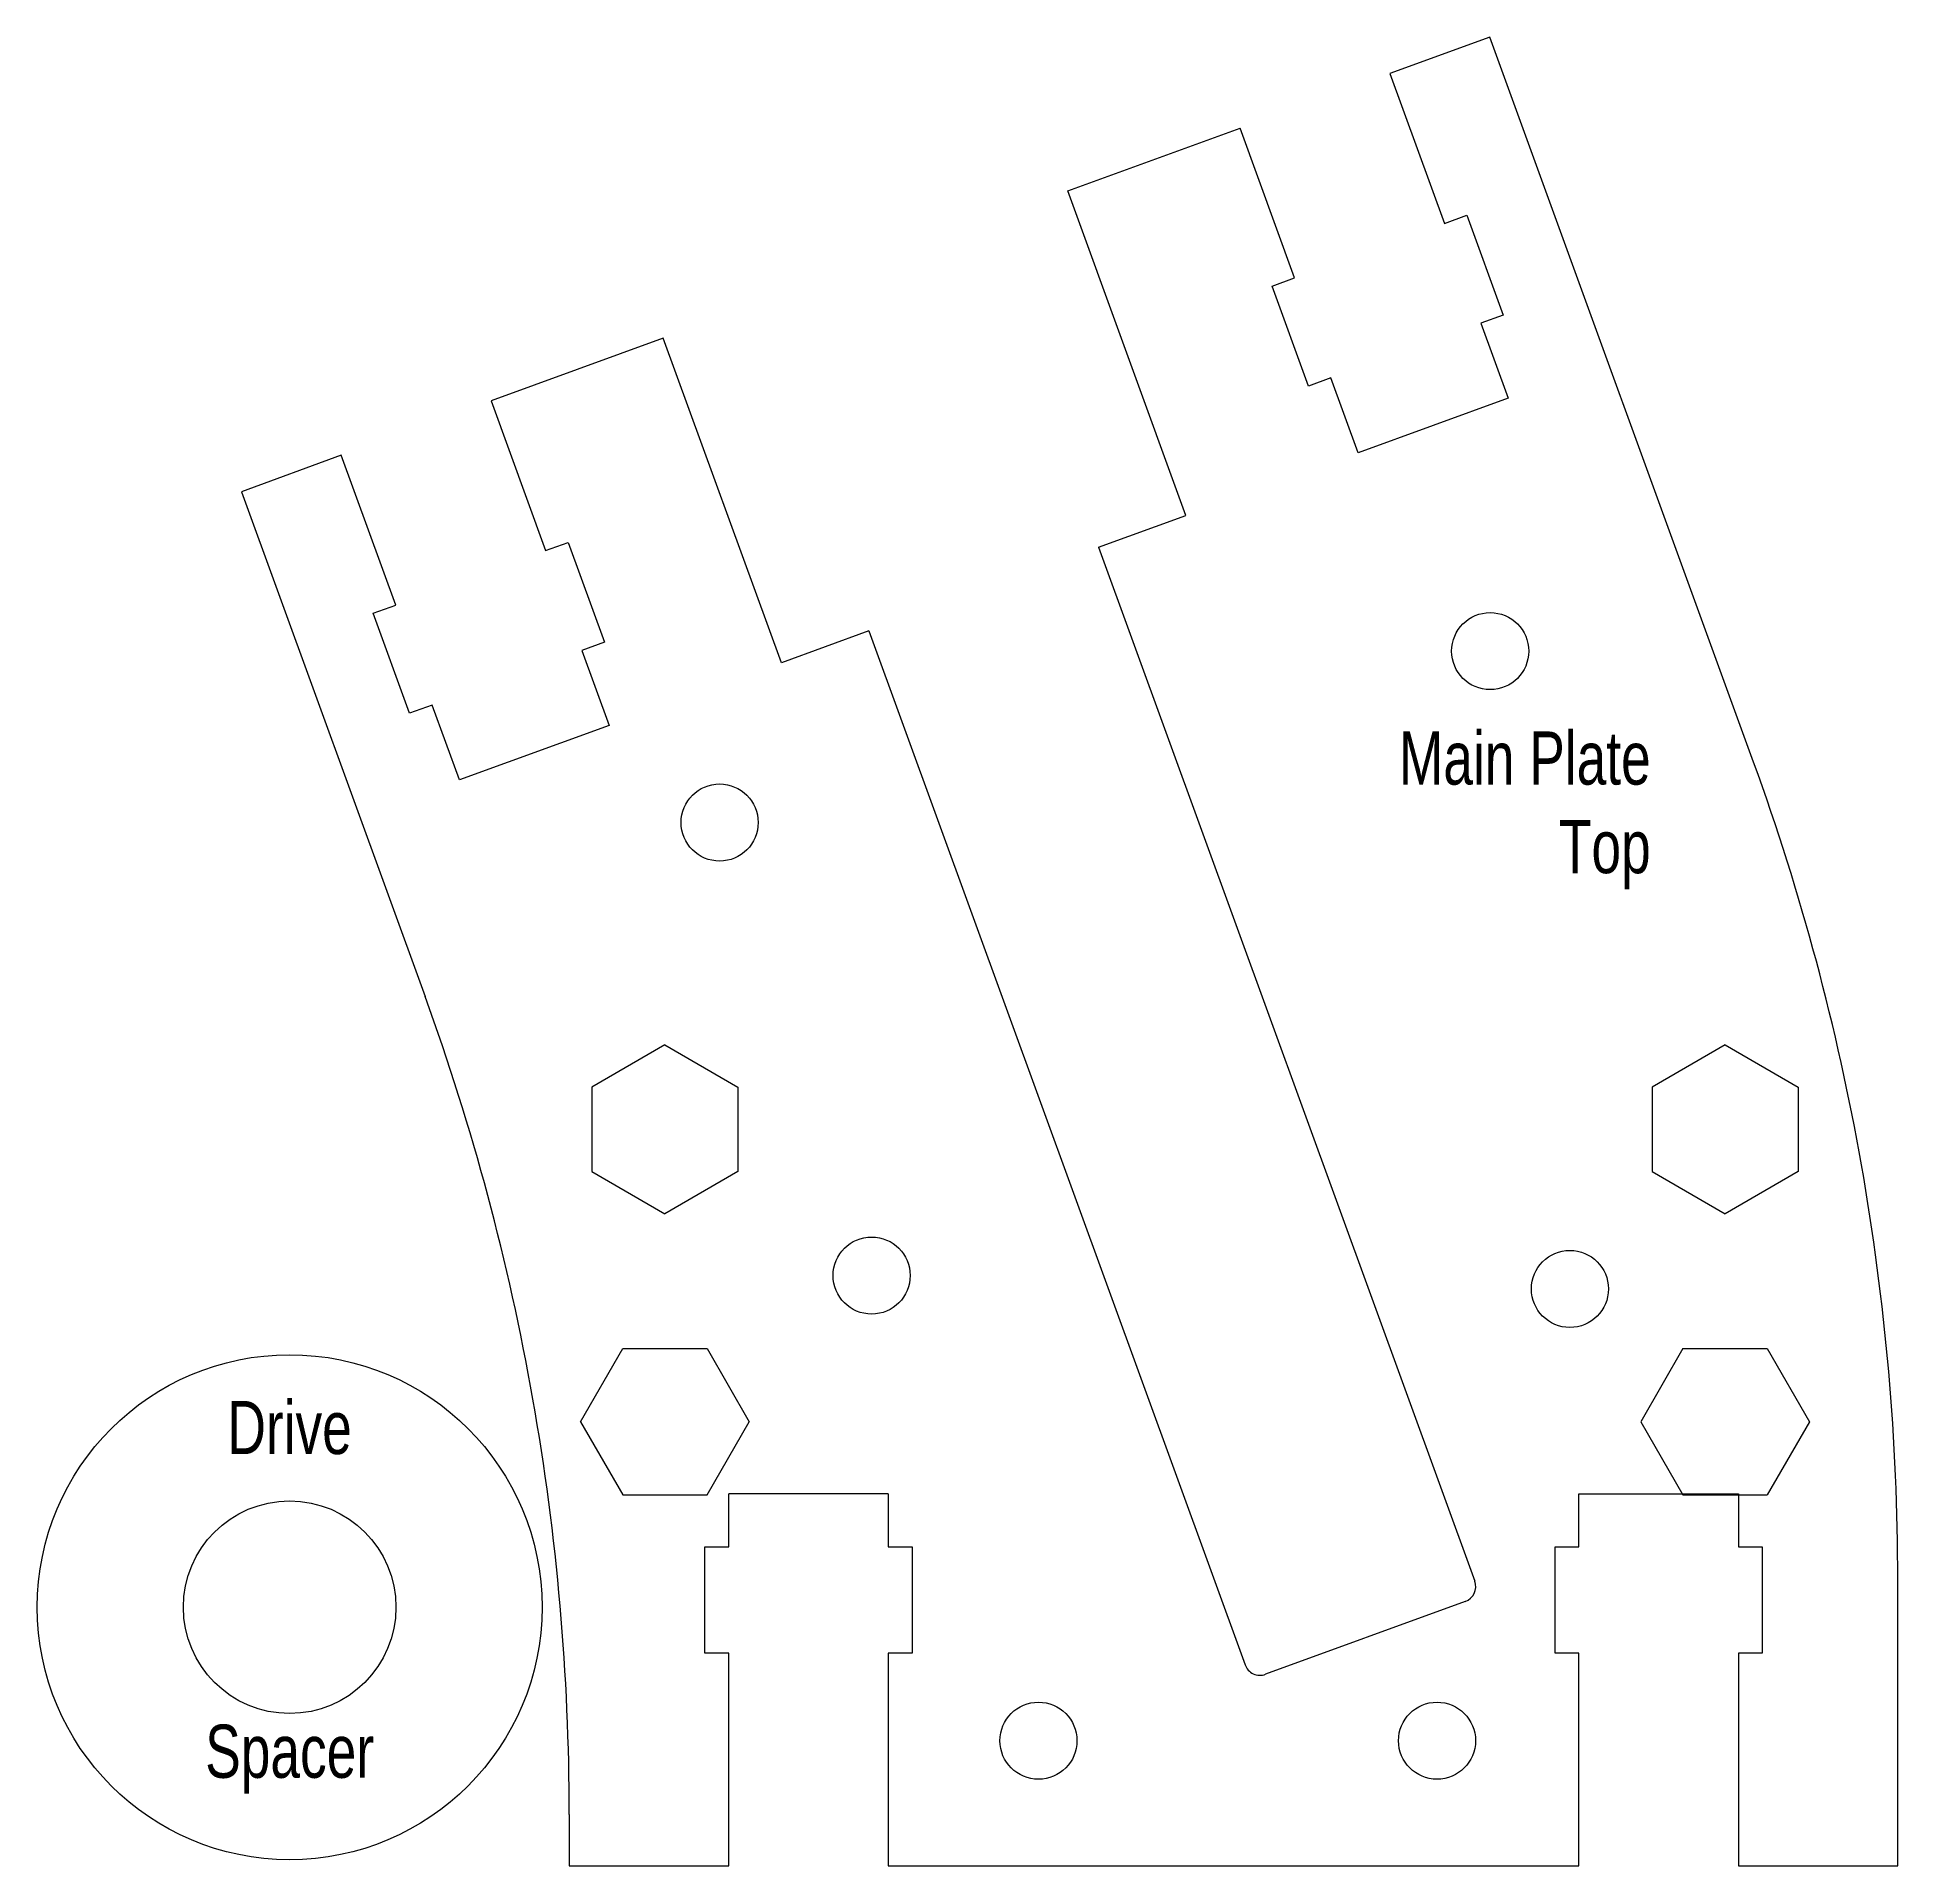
# Model space of a CAD drawing. Header units: millimetres. Extents: x -0.9 to 69.1, y 1.7 to 70.5.
import ezdxf

# ---------------------------------------------------------------- set-up
doc = ezdxf.new("R2010")
doc.units = ezdxf.units.MM
for name, color, linetype, lineweight, true_color in [('Main Plate Top Layer', 7, 'CONTINUOUS', 0, 0x000000), ('Main Plate Top Text', 4, 'CONTINUOUS', 0, 0x00ffff), ('Text', 4, 'CONTINUOUS', 0, 0x00ffff), ('Top', 7, 'CONTINUOUS', 0, 0xffffff)]:
    doc.layers.add(name, color=color, linetype=linetype, lineweight=lineweight, true_color=true_color)
doc.styles.get("Standard").update_dxf_attribs({"font": 'txt', "width": 0.75})

msp = doc.modelspace()

# ---------------------------------------------------------------- linework, layer by layer
at = {"layer": 'Main Plate Top Layer'}
for p, q in [((53.773, 70.549), (50.014, 69.18)), ((63.701, 43.272), (53.773, 70.549)), ((50.014, 69.18), (52.066, 63.542)), ((37.892, 64.768), (44.376, 67.128)), ((46.428, 61.49), (44.376, 67.128)), ((42.339, 52.552), (37.892, 64.768)), ((52.066, 63.542), (52.912, 63.85)), ((52.912, 63.85), (54.28, 60.091)), ((45.583, 61.182), (46.428, 61.49)), ((46.951, 57.424), (45.583, 61.182)), ((54.28, 60.091), (53.435, 59.784)), ((53.435, 59.784), (54.461, 56.964)), ((22.669, 59.228), (16.185, 56.868)), ((27.116, 47.012), (22.669, 59.228)), ((47.796, 57.731), (46.951, 57.424)), ((48.822, 54.912), (47.796, 57.731)), ((16.185, 56.868), (18.237, 51.23)), ((54.461, 56.964), (48.822, 54.912)), ((10.547, 54.816), (6.788, 53.448)), ((12.599, 49.177), (10.547, 54.816)), ((6.788, 53.448), (13.701, 34.456)), ((39.05, 51.355), (42.339, 52.552)), ((18.237, 51.23), (19.083, 51.537)), ((19.083, 51.537), (20.451, 47.779)), ((39.05, 51.355), (53.209, 12.452)), ((11.754, 48.87), (12.599, 49.177)), ((13.122, 45.111), (11.754, 48.87)), ((20.451, 47.779), (19.606, 47.471)), ((30.404, 48.209), (27.116, 47.012)), ((30.404, 48.209), (44.564, 9.305)), ((19.606, 47.471), (20.632, 44.652)), ((13.967, 45.419), (13.122, 45.111)), ((14.993, 42.6), (13.967, 45.419)), ((20.632, 44.652), (14.993, 42.6)), ((22.729, 32.627), (19.979, 31.039)), ((22.729, 32.627), (25.479, 31.039)), ((62.629, 32.627), (59.879, 31.039)), ((62.629, 32.627), (65.379, 31.039)), ((19.979, 31.039), (19.979, 27.864)), ((25.479, 31.039), (25.479, 27.864)), ((59.879, 31.039), (59.879, 27.864)), ((65.379, 31.039), (65.379, 27.864)), ((19.979, 27.864), (22.729, 26.276)), ((25.479, 27.864), (22.729, 26.276)), ((59.879, 27.864), (62.629, 26.276)), ((65.379, 27.864), (62.629, 26.276)), ((19.553, 18.452), (21.141, 21.202)), ((21.141, 21.202), (24.316, 21.202)), ((24.316, 21.202), (25.904, 18.452)), ((61.041, 21.202), (59.453, 18.452)), ((61.041, 21.202), (64.216, 21.202)), ((64.216, 21.202), (65.804, 18.452)), ((19.553, 18.452), (21.141, 15.702)), ((24.316, 15.702), (25.904, 18.452)), ((59.453, 18.452), (61.041, 15.702)), ((65.804, 18.452), (64.216, 15.702)), ((21.141, 15.702), (24.316, 15.702)), ((25.129, 13.742), (25.129, 15.742)), ((31.129, 15.742), (25.129, 15.742)), ((31.129, 15.742), (31.129, 13.742)), ((57.129, 13.742), (57.129, 15.742)), ((57.129, 15.742), (63.129, 15.742)), ((61.041, 15.702), (64.216, 15.702)), ((63.129, 15.742), (63.129, 13.742)), ((24.229, 13.742), (25.129, 13.742)), ((24.229, 9.742), (24.229, 13.742)), ((31.129, 13.742), (32.029, 13.742)), ((32.029, 13.742), (32.029, 9.742)), ((56.229, 13.742), (57.129, 13.742)), ((56.229, 9.742), (56.229, 13.742)), ((63.129, 13.742), (64.029, 13.742)), ((64.029, 13.742), (64.029, 9.742)), ((69.129, 1.742), (69.129, 12.49)), ((52.851, 11.683), (45.333, 8.947)), ((25.129, 9.742), (24.229, 9.742)), ((25.129, 1.742), (25.129, 9.742)), ((31.129, 9.742), (31.129, 1.742)), ((32.029, 9.742), (31.129, 9.742)), ((57.129, 9.742), (56.229, 9.742)), ((57.129, 1.742), (57.129, 9.742)), ((63.129, 9.742), (63.129, 1.742)), ((64.029, 9.742), (63.129, 9.742)), ((19.129, 3.674), (19.129, 1.742)), ((19.129, 1.742), (25.129, 1.742)), ((31.129, 1.742), (57.129, 1.742)), ((63.129, 1.742), (69.129, 1.742))]:
    msp.add_line(p, q, dxfattribs=at)
for centre in [(53.788, 47.448), (24.788, 40.998), (30.51, 23.952), (56.788, 23.448), (36.788, 6.448), (51.788, 6.448)]:
    msp.add_circle(centre, 1.45, dxfattribs=at)
for centre, radius, start, end in [((-20.871, 12.49), 90, 0, 20), ((-70.871, 3.674), 90, 0, 20), ((52.645, 12.247), 0.6, 290, 20), ((45.128, 9.511), 0.6, 200, 290)]:
    msp.add_arc(centre, radius, start, end, dxfattribs=at)
at = {"layer": 'Top'}
for radius in [9.5, 4]:
    msp.add_circle((8.606, 11.471), radius, dxfattribs=at)

# ---------------------------------------------------------------- texts
at = {"layer": 'Main Plate Top Text', "insert": (59.83, 44.426), "char_height": 2, "width": 100, "attachment_point": 3}
msp.add_mtext('Main\\~Plate\\PTop', dxfattribs=at)
at = {"layer": 'Text', "char_height": 2, "width": 100, "attachment_point": 5}
for s, insert in [('Drive', (8.606, 18.221)), ('Spacer', (8.606, 5.751))]:
    msp.add_mtext(s, dxfattribs=dict(at, insert=insert))

doc.saveas('drawing.dxf')
